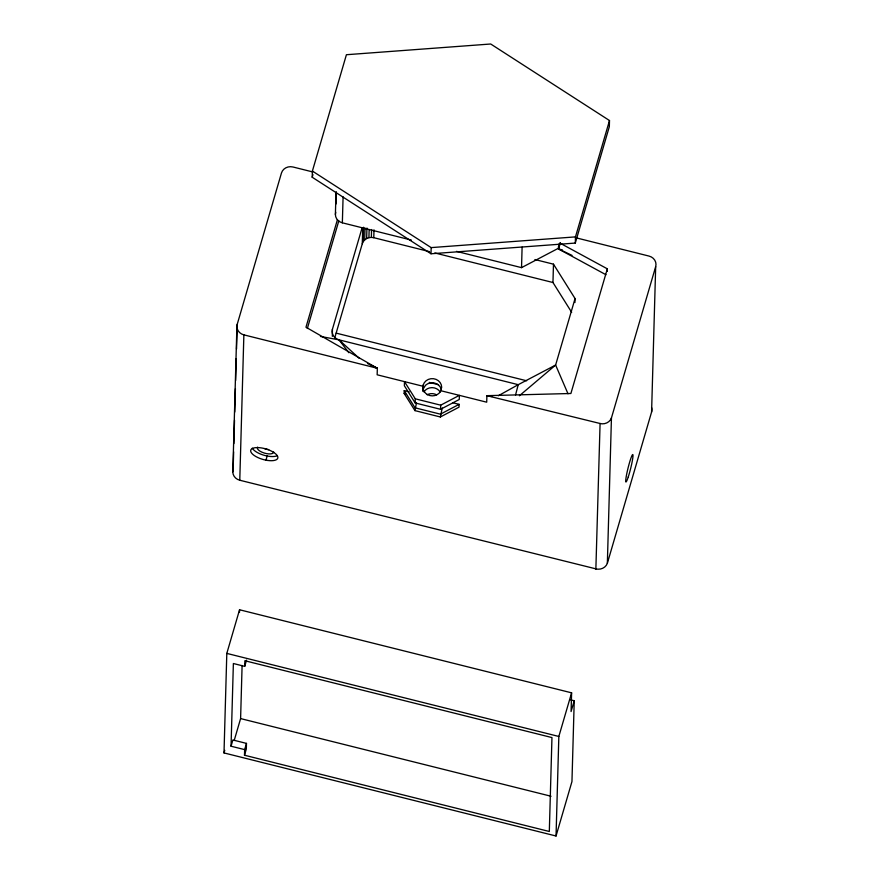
<?xml version="1.0" encoding="UTF-8"?>
<svg xmlns="http://www.w3.org/2000/svg" width="880" height="880" viewBox="0 0 880 880"><rect width="100%" height="100%" fill="white"/><g stroke="black" fill="none" stroke-linecap="round" stroke-linejoin="round"><path stroke-width="1.32" d="M574.233 700.744L571.956 781.561L556.039 836L224.004 752.928L226.809 653.4L239.558 609.763L571.604 692.835L571.076 711.546L574.233 700.744L570.229 699.743M232.815 471.889L236.907 326.513M233.64 451.836L233.134 469.656A9.394 8.613 1.6 0 0 239.778 480.238L595.991 568.876M233.871 443.608L234.52 420.288M234.751 412.06L235.411 388.74M235.642 380.512L236.258 358.567M236.533 348.975L237.226 324.28L281.457 173.03A9.394 8.613 1.6 0 1 292.963 166.991L312.785 171.952M244.706 666.358L244.871 660.737L551.958 737.572L549.318 831.49L244.497 755.227L244.651 749.617L231.044 746.218L233.376 663.52L244.706 666.358L246.532 660.121M239.778 480.238L243.87 334.862A9.394 8.613 1.6 0 1 237.226 324.28M239.492 612.436L239.558 609.763M234.212 740.454L240.603 718.586L242.099 665.5M231.044 746.218L232.87 739.981L246.477 743.391L246.312 749.001L244.497 755.227M312.213 177.243L312.389 171.072L346.412 54.725L490.71 44L609.499 120.538L609.323 126.709L575.3 243.067L431.002 253.781L312.213 177.243L312.972 174.625M335.39 214.456L336.006 192.588M332.343 336.358L332.42 329.274L362.032 228.03M335.94 204.028L336.292 191.719M411.367 240.075L342.353 222.816L343.09 196.834M334.598 338.404L362.285 243.727L362.725 228.019M362.285 243.727L363.22 241.659L363.627 227.249M363.22 241.659L364.716 239.877L365.046 228.096M364.716 239.877L366.652 238.524L366.949 228.041M366.652 238.524L368.918 237.666L369.149 229.812M368.918 237.666L371.349 237.391L371.569 229.526M429.528 251.636L373.78 237.688L374 229.834M337.447 219.615L305.976 327.217L377.333 368.258L377.157 374.792L423.038 386.265L422.917 390.39M453.035 402.82L459.118 404.349L459.041 407.154L440.352 416.977L414.953 410.619L404.151 393.426L404.239 390.621L409.189 391.853M414.953 410.619L416.46 402.897M415.162 402.952L415.283 398.816L404.492 381.623L404.371 385.748L415.162 402.952L440.561 409.299L459.261 399.487L459.371 395.362L440.682 405.174L415.283 398.816M422.785 391.325L423.225 384.978A9.394 8.613 1.6 0 1 433.521 378.708A9.394 8.613 1.6 0 1 441.683 387.288L440.429 391.589A9.394 8.613 1.6 0 1 429.869 395.56A9.394 8.613 1.6 0 1 422.906 387.2L423.225 384.978M431.002 253.781L431.167 247.61L312.389 171.072M440.352 416.977L442.222 408.023M440.561 409.299L440.682 405.174M559.79 243.012L607.332 268.829L570.889 393.492L486.893 395.67L486.706 402.193L440.825 390.72M456.5 251.372L521.532 267.641L522.104 247.126M571.67 312.312L552.959 282.513L553.476 264.176L534.897 259.534M558.492 246.301L558.426 248.919L605.968 274.736M521.532 267.641L558.91 248.006L559.031 243.903M556.039 836L558.844 736.461L571.604 692.835M575.3 243.067L575.476 236.885L609.499 120.538M574.948 302.5L575.058 298.562L553.476 264.176M595.859 569.327L600.083 423.5L602.03 423.83A9.405 8.624 1.6 0 0 611.446 417.912L655.677 266.651A9.394 8.613 1.6 0 0 649.033 256.08L575.883 237.776M607.266 271.447L607.332 268.829M595.518 568.799L597.938 569.206A9.405 8.624 1.6 0 0 607.354 563.288L611.446 417.912M607.354 563.288L651.585 412.027L655.677 266.651M332.42 329.274C331.045 333.938 334.488 338.811 339.064 339.856L518.232 384.681L555.621 365.046L575.058 298.562M515.537 394.999L518.232 384.681L498.388 395.714M265.98 460.13L267.19 455.972M307.329 328.515L338.8 220.913M224.004 752.928L224.763 750.343M244.651 749.617L246.477 743.391M558.91 248.006L560.439 242.792M600.083 423.5L486.893 395.67L490.941 395.879M423.104 389.103L425.535 385.253L427.482 383.889A9.394 8.613 1.6 0 1 440.308 387.101L441.254 389.18M519.376 395.769L555.621 365.046L568.007 393.789M459.118 404.349L440.429 414.172L415.03 407.814L404.239 390.621M431.167 247.61L575.476 236.885M371.349 237.391L373.78 237.688M486.893 395.67L492.096 396.517M320.43 336.446L339.064 339.856L359.106 358.237M562.419 249.92L558.426 248.919L572.033 255.398M434.841 252.967L552.959 282.513M336.171 333.124L526.636 380.776M243.87 334.862L377.333 368.258L367.466 363.495M429.275 382.393L438.163 384.615M404.151 393.426L405.526 393.767M226.809 653.4L558.844 736.461M240.603 718.586L551.045 796.246M373.538 366.916L377.333 368.258M339.064 339.856L348.832 352.715M277.189 455.752A14.091 5.456 16.3 0 1 268.851 456.291L265.32 455.609A14.091 5.456 16.3 0 1 252.296 448.162M273.647 452.034A8.448 3.278 16.3 0 1 264.319 453.068A8.448 3.278 16.3 0 1 257.62 447.15M268.719 449.614A8.448 3.278 16.3 0 1 264.495 448.558M427.174 394.746A9.394 8.613 1.6 0 1 436.568 394.79M651.585 407.572A9.394 8.613 1.6 0 1 651.585 412.027M423.907 391.897A9.394 8.613 1.6 0 1 440.176 391.963M342.353 222.816A9.394 8.613 1.6 0 1 335.72 212.234M267.63 460.449L264.11 459.756A14.091 5.456 16.3 0 1 251.757 448.855A14.091 5.456 16.3 0 1 273.999 452.584L276.133 454.289A14.091 5.456 16.3 0 1 267.63 460.449M628.265 476.905A14.091 1.309 -76 0 0 632.918 454.762A14.091 1.309 -76 0 0 626.89 473.11A14.091 1.309 -76 0 0 628.265 476.905"/></g></svg>
